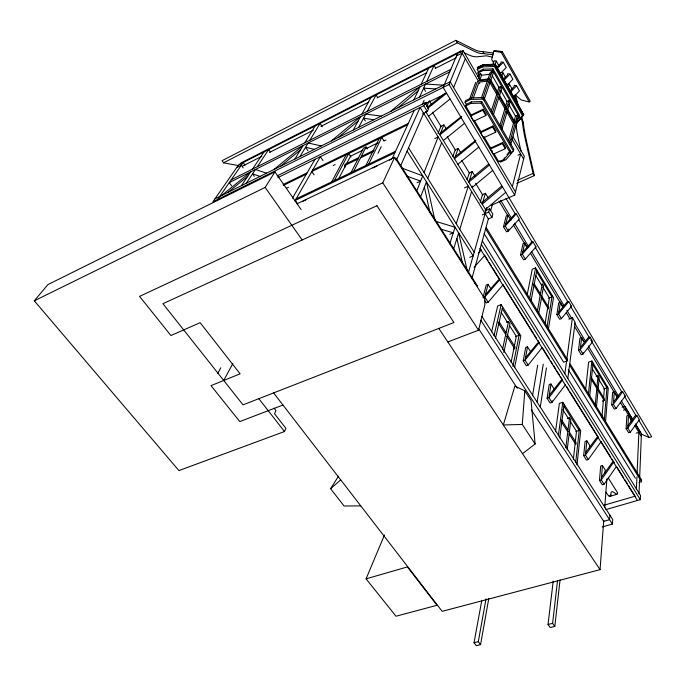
<?xml version="1.0" encoding="UTF-8"?>
<svg xmlns="http://www.w3.org/2000/svg" width="686" height="686" viewBox="0 0 686 686"><rect width="100%" height="100%" fill="white"/><g stroke="black" fill="none" stroke-linecap="round" stroke-linejoin="round"><path stroke-width="1.03" d="M610.883 494.923C610.66 486.511 617.306 497.642 617.614 492.805L608.199 477.919M396.054 158.92L396.062 158.252L477.396 285.951L474.781 283.121M605.884 509.595L640.321 499.665L640.492 495.455L482.301 240.897M641.504 481.743L641.573 479.917L570.177 363.974L569.955 365.681L641.504 481.743L639.018 482.481M638.992 493.851L639.558 480.02M639.686 476.83L641.444 433.758L635.545 423.939M636.376 489.633L636.934 476.899M637.071 473.717L638.872 432.343L636.239 433.175M630.828 422.645L631 419.472L628.496 415.322L626.85 415.853L626.112 428.544L628.65 432.72L630.323 432.189L639.378 419.686L636.874 415.502L635.519 415.313L627.913 425.766M628.496 415.322L627.784 428.004L630.323 432.189M632.183 421.23L625.186 409.619L625.349 406.995L624.011 406.464L622.073 407.098M602.154 526.951L612.401 524.07L612.709 519.508L481.846 316.315M616.517 466.377L604.049 484.256L602.274 484.788L599.487 480.423L600.687 466.034L602.437 465.502L605.172 469.833L604.932 472.928M609.88 515.117L609.562 519.662L603.406 521.411M616.637 399.141L616.86 396.011L614.304 391.757L612.641 392.315L611.689 404.809L614.296 409.088L615.977 408.539L625.246 396.062L622.682 391.783L621.327 391.62L613.541 402.047M522.278 424.454L524.799 390.831L514.869 386.081L503.327 424.968L522.278 424.454L535.114 443.945L522.526 453.695M614.304 391.757L613.378 404.251L615.977 408.539M273.585 392.898L442.17 611.337L600.053 569.654L603.749 520.503M604.718 507.683L606.887 478.837M602.437 465.502L601.27 479.891L604.049 484.256M604.332 419.438L607.101 386.218M605.567 421.436L608.276 388.173L591.864 361.016L588.605 362.157L585.647 389.554M601.09 441.681L588.305 459.526L586.513 460.083L583.657 455.607L585.115 441.415L586.873 440.849L589.677 445.3L589.385 448.352M601.948 417.148L604.4 388.722L598.449 378.912M602.299 401.13L604.212 400.495L604.357 398.815L591.203 377.24M570.04 391.946L598.329 437.256L585.45 455.041L583.657 455.607M596.468 407.038L599.204 377.763L598.012 375.791L596.125 376.442M595.131 406.069L598.012 375.791M586.873 440.849L585.45 455.041L588.305 459.526M589.72 395.719L593.073 363.014M588.468 393.67L591.864 361.016M576.995 464.834L580.708 430.637L562.803 402.27L559.364 403.437L555.506 431.726M575.665 462.673L579.421 428.596M573.333 459.44L576.514 431.305L570.263 421.436M553.208 581.119L548.037 624.474L550.249 627.553L554.811 626.429L560.068 579.807M554.811 626.429L552.607 623.351L557.478 581.016M583.109 352.681L582.946 354.096L581.248 354.705L578.504 350.186L579.97 338.164L581.651 337.555L584.343 342.031M581.651 337.555L580.21 349.577L582.946 354.096L592.721 341.705L590.02 337.186L588.674 337.1L580.459 347.459M567.176 449.905L570.812 419.883L569.5 417.817L567.511 418.477M565.821 447.804L569.5 417.817M559.725 437.934L564.124 404.363M567.802 378.492L575.142 322.291L572.407 317.738L568.797 319.084M558.353 435.799L562.803 402.27M565.504 384.692L551.947 402.433L550.138 403.051L547.111 398.3L549.186 384.606L550.969 383.989L553.936 388.696L553.636 390.806M564.852 373.741L572.407 317.738M567.056 360.973L567.279 359.275L486.357 227.872L485.937 229.39L567.056 360.973L563.635 362.191L484.11 233.6M552.179 400.813L551.947 402.433L548.92 397.683L550.969 383.989M560.376 302.243L558.584 313.939L561.422 318.621L559.707 319.264L556.869 314.591L558.687 302.895L560.376 302.243L563.172 306.882M540.276 407.047L546.45 367.91M537.104 402.116L543.261 364.163M548.44 328.68L553.516 297.553L535.586 267.883L532.259 269.212L527.277 294.345M547.094 326.493L552.23 295.426M542.249 347.45L528.177 365.098L526.351 365.758L523.212 360.827L525.708 347.493L527.508 346.833L530.587 351.712M532.516 395.745L537.678 365.175M545.096 323.286L549.357 297.956L542.772 287.1M481.701 600.996L474.026 642.722L476.29 645.672L480.569 644.626L488.749 598.638M538.742 313.142L543.604 285.959L542.292 283.798L537.387 310.93M480.569 644.626L478.313 641.667L486.031 598.861M527.508 346.833L525.039 360.167L528.177 365.098M531.075 300.485L536.906 270.07M529.695 298.239L535.586 267.883M514.577 367.756L520.846 335.806L501.166 304.635L497.659 306.007L491.605 331.921M512.905 366.487L519.431 333.567M513.325 349.148L514.697 348.642L515.049 346.876L507.057 334.339M511.096 362.302L516.326 336.32L509.578 325.67M503.824 352.57L509.964 323.732L508.523 321.46L506.491 322.24M524.713 243.05L522.312 254.154L525.313 259.102L523.581 259.805L520.571 254.858L522.998 243.753L524.713 243.05L527.174 247.123M502.546 349.225L508.523 321.46M495.549 338.087L502.615 306.934M494.031 335.728L501.166 304.635M515.709 95.2L521.334 100.036L529.189 101.957L530.192 101.228L502.281 51.656L494.675 50.472L493.671 51.201L491.716 59.545L493.817 63.223M503.121 284.784L488.149 302.243L486.305 302.972L484.633 300.357M508.806 229.115L508.326 231.096L506.577 231.825L503.498 226.757L506.217 215.944L507.94 215.207L510.967 220.232M491.313 205.268L514.714 195.09L524.293 156.288L513.017 136.84M507.94 215.207L505.248 226.011L508.326 231.096L519.293 218.963L516.258 213.895L514.937 213.972L505.719 224.108M447.829 341.954L478.536 330.198L484.796 305.21L484.796 298.77L394.647 157.317L297.115 203.742M483.218 296.764L486.211 285.042L488.029 284.313L484.813 297.004L488.149 302.243M512.348 186.669L520.64 153.981L517.887 155.225M523.675 114.673L495.283 64.235L483.055 64.681L477.207 67.588L482.927 65.024L495.163 64.587L523.675 114.673L516.438 123.36L517.861 121.405M499.682 160.764L500.488 162.128L506.036 159.624L513.385 150.946L513.831 149.265L483.699 97.515L471.222 97.884L465.623 100.602L465.031 102.18L466.3 104.332L465.708 105.918L471.676 115.994M516.326 123.737L522.672 116.114L523.075 114.613L494.872 65.093L483.081 65.513L477.782 68.154L477.25 69.552L478.442 71.61L477.919 73.025L478.982 74.868M488.235 219.006L491.982 217.393L492.865 214.135L489.65 208.844L484.976 210.868M493.911 153.544L498.791 161.793L503.876 159.486L509.93 152.318L510.393 150.628L481.726 101.554L471.419 101.854L466.3 104.332M516.875 120.419L519.439 117.332L519.851 115.831L493.028 68.866L483.296 69.209L478.442 71.61M510.778 144.506L518.307 116.98L517.321 115.248L515.486 116.114L508.669 140.544M509.732 142.714L517.321 115.248M506.542 111.415L513.445 123.411L514.56 122.888L514.826 121.928L507.408 109.014M471.865 278.602L488.381 218.945L420.124 107.496L396.894 159.195M490.67 210.645L492.625 203.605M491.982 217.393L488.741 212.085L489.65 208.844M503.876 159.486L504.347 157.789M505.282 148.682L505.582 147.619L502.598 142.534L490.644 148.03L490.327 149.085L493.328 154.144L505.282 148.682L502.298 143.58L502.598 142.534M468.298 273.002L486.906 207.395M480.157 202.473L482.49 194.592L485.396 193.315L482.232 204.145L502.589 186.995M501.938 129.328L509.921 102.317L508.918 100.568L507.083 101.442L499.862 125.409M500.874 127.51L508.918 100.568M491.828 151.615L492.145 150.56M495.635 132.209L495.952 131.172L492.925 126.01L480.937 131.635L480.594 132.664L483.639 137.8L495.635 132.209L492.608 127.039L492.925 126.01M508.137 88.305L509.389 84.215L507.966 83.906M453.403 249.653L458.651 232.914L467.303 270.936M459.774 229.338L471.625 191.583M472.577 186.086L472.105 187.578L492.685 170.411M493.466 114.579L501.843 88.202L500.823 86.419L498.988 87.319L491.125 111.621M483.639 137.8L483.973 136.763M449.733 243.899L455.084 227.255L436.09 221.458M456.233 223.687L468.298 186.155L464.431 187.887M492.068 113.747L500.823 86.419M474.918 176.045L472.208 171.586L468.795 182.159L489.452 164.983M501.869 75.717L502.847 72.699L501.432 72.416M467.097 179.646L469.293 172.906L472.208 171.586M485.842 115.497L486.177 114.485L483.107 109.237L471.085 114.999L470.725 116.003L473.812 121.216L485.842 115.497L482.773 110.249L483.107 109.237M484.05 99.993L493.243 73.162L492.214 71.361L490.361 72.27L481.375 98.072M509.93 152.318L481.178 103.149L481.726 101.554M482.961 98.124L492.214 71.361M519.439 117.332L492.539 70.272L493.028 68.866M513.385 150.946L483.158 99.093L483.699 97.515M522.672 116.114L494.392 66.491L496.244 61.063L494.143 60.694L492.78 64.587M473.812 121.216L474.163 120.196M460.941 153.004L458.179 148.45L454.492 158.749L475.458 141.556M473.254 98.107L478.674 83.178M479.746 80.211L481.555 75.237L480.517 73.445L478.682 74.354L477.953 76.335M452.88 156.382L455.247 149.814L458.179 148.45M465.708 105.918L470.845 103.44L471.419 101.854M477.919 73.025L482.781 70.615L483.296 69.209M465.031 102.18L470.639 99.461L471.222 97.884M477.25 69.552L482.567 66.911L483.081 65.513M471.445 98.244L477.61 81.377M478.699 78.401L480.517 73.445M469.533 99.17L475.758 82.294M420.295 197.628L426.443 181.79L434.864 220.035M427.764 178.394L441.647 142.628M446.286 128.848L443.868 124.869L439.906 134.876L461.181 117.658M416.839 190.605L422.705 175.856L401.953 168.096M424.051 172.478L438.165 136.96L434.83 138.546M438.011 133.564L440.927 126.275L443.868 124.869M453.618 87.585L465.322 58.679M463.101 50.678L238.608 164.854L212.874 201.821L449.038 84.515L463.101 50.678L480.277 80.331M460.315 52.102L460.752 51.064L462.51 51.913M366.075 578.847L407.407 566.928L437.016 605.275L395.994 616.242L366.075 578.847L384.486 534.951M457.528 53.517L443.139 87.439L651.7 436.75L649.153 437.548L641.582 434.212M422.567 113.867L427.361 111.518L428.613 108.628L425.071 102.814L277.17 175.865M301.128 209.582L274.949 171.912L47.9 284.596L34.3 300.802L178.917 470.587L284.501 431.528L285.899 428.347L274.529 413.761L275.969 410.622L274.048 408.144M400.401 166.398L423.691 113.31M426.709 106.604L428.836 101.751M425.449 104.186L426.306 102.24M277.933 177.58L423.802 105.678L425.071 102.814M422.387 104.263L424.137 100.362M395.325 159.881L396.062 158.252M282.966 405.049L239.783 421.581L211.014 385.626L240.1 373.836L200.149 322.686L170.908 335.54L139.575 296.378L382.762 182.836L394.647 157.317M392.298 158.397L414.25 110.386M419.6 96.992L425.534 84.069L443.43 85.141M426.735 81.454L434.075 65.444L435.696 68.163M413.89 99.839L419.935 86.882L390.686 111.389M421.161 84.258L428.647 68.206M377.952 153.364L381.202 146.65M368.648 164.16L381.768 137.406L383.989 140.896M365.912 165.463L379.135 138.692M353.307 172.057L366.075 146.95L367.37 148.948M350.632 173.335L363.486 148.21L366.075 146.95M338.207 179.586L350.512 156.194L362.86 150.191M345.375 166.955L344.492 165.618L345.255 164.177L358.718 157.669M334.374 180.555L348.737 153.527L350.975 156.931M331.732 181.824L346.181 154.77M223.73 380.481L232.846 363.503M358.675 127.322L365.801 114.065L381.202 116.106M367.25 111.381L376.091 94.934L377.737 97.549M353.264 130.014L360.493 116.731L331.304 140.947M361.959 114.039L370.937 97.558M217.711 373.407L220.806 367.773M294.911 200.989L320.353 156.665L322.96 160.558M292.459 198.151L314.994 159.315M299.962 156.545L308.177 143.005L321.28 145.929M309.84 140.261L320.053 123.437L322.266 126.79M294.843 159.092L303.143 145.526L274.04 169.442M304.833 142.774L315.157 125.924M34.3 300.802L265.156 187.415L274.949 171.912M360.767 505.874L344.098 506.019L330.583 488.706L338.524 476.153M246.291 183.256L255.441 169.485L266.537 173.181M257.301 166.689L268.68 149.557L270.361 151.992M241.429 185.674L250.664 171.886L221.672 195.51M252.534 169.09L264.024 151.932M217.634 199.463L243.161 162.539L244.996 165.146M240.126 164.083L240.923 162.942L460.752 51.064M601.476 477.345L612.186 462.501L613.79 462.012L601.27 479.891L599.487 480.423M636.874 415.502L627.784 428.004L626.112 428.544M585.698 452.537L596.683 437.719L598.295 437.205M622.682 391.783L613.378 404.251L611.689 404.809M549.28 395.265L560.916 380.524L562.546 379.958L548.92 397.683L547.111 398.3M590.02 337.186L580.21 349.577L578.504 350.186M561.422 318.621L571.532 306.29L568.745 301.617L567.399 301.574L558.901 311.873M568.745 301.617L558.584 313.939L556.869 314.591M525.476 357.809L537.532 343.146L539.179 342.537L525.039 360.167L523.212 360.827M516.652 119.673L517.93 118.138M516.104 122.991L518.007 120.71M519.834 119.038L523.77 114.305M507.031 154.607L510.393 150.628M510.504 153.201L511.833 151.623M525.313 259.102L536.006 246.9L533.048 241.961L531.719 242.004L522.741 252.191M485.388 294.757L498.19 280.231L499.862 279.562L484.813 297.004L482.97 297.741M533.048 241.961L522.312 254.154L520.571 254.858M474.12 267.206L484.53 255.698M516.258 213.895L505.248 226.011L503.498 226.757M478.382 253.391L481.306 249.85L479.625 250.553M513.162 97.515L519.465 90.904L516.575 85.784L514.371 85.304L513.925 86.83L510.367 90.526M510.941 91.65L516.575 85.784M507.228 85.124L512.888 79.276L509.972 74.105L507.794 73.676L507.323 75.168L503.01 79.593M503.575 80.674L509.972 74.105M499.82 74.079L506.251 67.528L503.301 62.306L501.14 61.929L500.651 63.395L496.295 67.803M496.836 68.849L503.301 62.306M609.923 496.287L609.005 496.295M330.583 488.706L340.702 479.891M485.474 209.453L505.771 192.312M482.893 201.864L501.517 186.198M398.06 107.719L418.031 90.964M338.284 137.466L358.221 120.916M469.516 179.938L488.398 164.237M280.651 166.149L300.528 149.805M457.871 164.28L478.759 147.087M455.272 156.588L475.913 140.176M227.958 192.38L247.749 176.233M443.362 140.527L464.559 123.309M440.738 132.775L461.678 116.32M428.527 116.26L450.059 99.024M427.55 107.136L444.828 93.347M427.498 108.499L446.603 93.245L424.548 104.126M493.671 51.201L501.26 52.393L502.281 51.656M493.26 53.028L482.387 51.544A109.34 30.836 63.5 0 1 473.537 49.178L455.89 40.328L222.024 160.713L223.533 162.814L238.153 165.575M223.533 162.814L457.322 42.798L474.249 51.227A111.646 31.487 63.5 0 0 483.261 53.602L493.225 54.811M236.756 167.521L241.318 165.206L243.161 167.821M456.499 55.952L462.09 53.114L479.746 83.521M242.767 165.986L261.82 156.322M269.444 152.455L313.279 130.237M320.902 126.37L368.545 102.214M377.12 97.866L426.666 72.75M435.241 68.403L456.207 57.77M231.216 179.809L450.822 69.337M449.724 71.919L229.27 182.63L231.611 185.88M214.941 198.854L450.179 81.78L515.478 191.96M283.189 184.5L307.174 172.786M312.636 170.119L408.299 123.403M283.292 185.452L306.359 174.201M407.673 124.775L311.821 171.534L314.077 174.853M365.715 148.802L378.055 142.799M286.516 188.238L288.437 187.312M333.242 165.549L335.154 164.614M384.014 140.879L385.926 139.953M361.608 156.271L374.102 150.225M344.492 165.618L357.989 159.101M360.879 157.703L373.398 151.649M296.146 198.854L395.548 151.289M470.725 116.003L482.773 110.249M394.862 152.781L295.263 200.389L297.638 203.819M302.475 201.521L306.342 199.677M373.03 167.95L376.897 166.106M389.468 160.13L391.397 159.212M480.594 132.664L492.608 127.039M417.054 182.75L420.612 181.113L407.098 176.199M490.327 149.085L502.298 143.58M517.433 180.307L533.065 173.412L525.613 140.604A97.815 26.831 67.2 0 1 522.363 122.022L521.274 117.452M516.687 183.376L534.343 175.616L526.582 141.496A95.8 26.274 67.2 0 1 523.384 123.3L521.609 116.766M482.172 214.924L488.741 212.085M449.776 234.32L453.3 232.803L441.072 229.201M469.661 257.361L473.143 255.912L407.115 151.109M536.006 246.9L535.209 247.226L568.222 302.38M548.663 298.23L551.973 296.952L536.624 271.57M570.743 306.591L571.532 306.29M515.598 336.594L519.088 335.283L502.238 308.614M603.714 388.953L606.964 387.856L592.91 364.626M624.474 396.319L625.246 396.062M623.428 410.194L625.186 409.619M575.794 431.537L579.216 430.431L563.883 406.172M610.6 496.175L617.1 494.272M604.237 505.153L634.807 496.287M474.026 642.722L478.313 641.667M548.037 624.474L552.607 623.351M481.555 75.237L490.413 74.191M478.717 80.073L489.118 78.847M479.42 80.854L487.763 79.876M480.046 82.02L488.02 81.085M482.567 66.911L494.392 66.491M482.781 70.615L492.539 70.272M470.639 99.461L483.158 99.093M470.845 103.44L481.178 103.149M435.747 88.957L423.665 88.142L425.612 91.358M373.939 119.724L363.554 118.249L365.278 120.942M492.582 57.221L486.537 55.806L477.619 56.741A111.295 31.985 63.5 0 1 467.801 54.486L464.276 52.771M314.411 149.351L305.587 147.276L307.911 150.731M260.011 176.422L252.551 173.832L254.317 176.328M483.398 297.252L484.796 298.77M258.836 398.686L284.501 431.528M265.156 187.415L302.157 239.963M438.791 328.431L600.053 569.654M478.777 328.988L517.295 388.31M531.307 409.876L603.689 521.334M382.762 182.836L478.536 330.198M524.799 390.831L531.05 400.504L535.114 443.945M480.74 320.173L612.401 524.07M499.065 321.803L505.916 332.547M561.645 419.969L567.759 429.565M568.874 431.305L576.094 442.633L575.88 444.519L569.2 434.049M498.096 322.643L505.539 334.296M506.68 336.089L514.697 348.642M561.405 421.83L567.528 431.434M605.884 492.188L608.311 495.455L610.334 496.312A4.356 1.415 72.1 0 0 610.892 494.94M501.149 312.353L507.331 322.12M562.872 409.774L568.557 418.743M488.029 284.313L491.305 289.492M408.556 147.824L474.18 252.251M481.332 244.405L640.321 499.665M484.599 255.123L487.995 260.56M489.127 262.378L491.39 265.997M492.522 267.814L499.871 279.588M503.267 285.024L533.262 333.053M534.394 334.862L536.658 338.49M537.781 340.299L538.913 342.117M542.875 348.454L549.1 358.426M550.798 361.145L552.496 363.863M553.628 365.672L555.892 369.3M557.023 371.109L559.287 374.736M560.419 376.545L562.683 380.173M566.645 386.51L568.908 390.137M601.159 441.784L610.78 457.193M611.903 459.003L614.167 462.63M616.997 467.157L623.788 478.031M624.92 479.84L627.184 483.467M628.316 485.276L635.107 496.15M479.977 248.409L637.44 500.497M568.222 369.6L635.39 478.202M534.12 283.584L540.242 293.625M541.357 295.452L548.594 307.319L548.328 308.897L541.074 297.012M533.271 284.21L539.959 295.186M591.032 378.895L596.528 387.899M597.626 389.699L604.212 400.495M423.802 105.678L427.361 111.518M425.509 111.312L486.057 210.396M429.265 100.782L431.734 104.855M485.396 193.315L488.046 197.688M432.334 112.152L441.209 126.739M447.306 136.763L455.624 150.44M461.729 160.464L469.49 173.232M475.595 183.256L482.798 195.107M535.637 275.335L541.674 285.29M592.498 369.094L597.369 377.129M634.876 425.697L641.333 436.416M498.988 201.041L508.36 216.596M513.317 224.828L527.105 247.706M530.415 253.194L562.949 307.182M566.25 312.67L570.117 319.076M574.525 326.399L583.897 341.954M587.756 348.359L617.537 397.769M620.29 402.339L624.149 408.745M625.349 406.995L632.861 419.48M500.686 200.303L511.705 218.62M514.466 223.199L528.786 247.011M531.547 251.59L564.055 305.63M566.816 310.209L571.772 318.45M574.525 323.029L585.544 341.345M588.305 345.933L618.609 396.302M621.37 400.881L632.389 419.197M635.69 424.694L640.655 432.943M506.019 198.468L515.375 214.101M518.676 219.623L532.439 242.612M570.426 306.059L589.694 338.241M590.8 340.076L622.176 392.486M624.38 396.165L636.497 416.393M638.692 420.072L649.153 437.548M449.038 84.515L514.714 195.09M474.386 120.573L481.443 132.484M484.153 137.063L491.202 148.965M455.89 40.328L457.322 42.798M533.065 173.412L534.343 175.616M511.833 138.812L523.598 159.083M498.096 94.265L490.13 80.416L490.447 79.507L506.345 107.17M499.159 96.117L514.56 122.888M489.547 81.891L496.981 94.805M498.576 97.575L505.479 109.571M492.428 75.949L499.237 87.825M500.806 90.569L507.091 101.537M508.66 104.281L515.469 116.166M482.695 51.527L483.853 53.568M522.217 120.719L523.315 122.64M496.244 61.063L499.168 66.208M502.847 72.699L505.745 77.792M509.389 84.215L512.253 89.266M501.26 52.393L529.189 101.957M515.409 95.32L518.359 105.533M514.783 94.985L517.733 105.198M456.902 238.496L462.561 263.467M521.103 151.623L519.276 143.494A97.549 27.269 67.2 0 1 516.095 124.929M424.385 187.081L429.89 212.206M376.931 205.74L162.925 303.684L243.024 404.851L453.926 322.523L376.931 205.74"/></g></svg>
